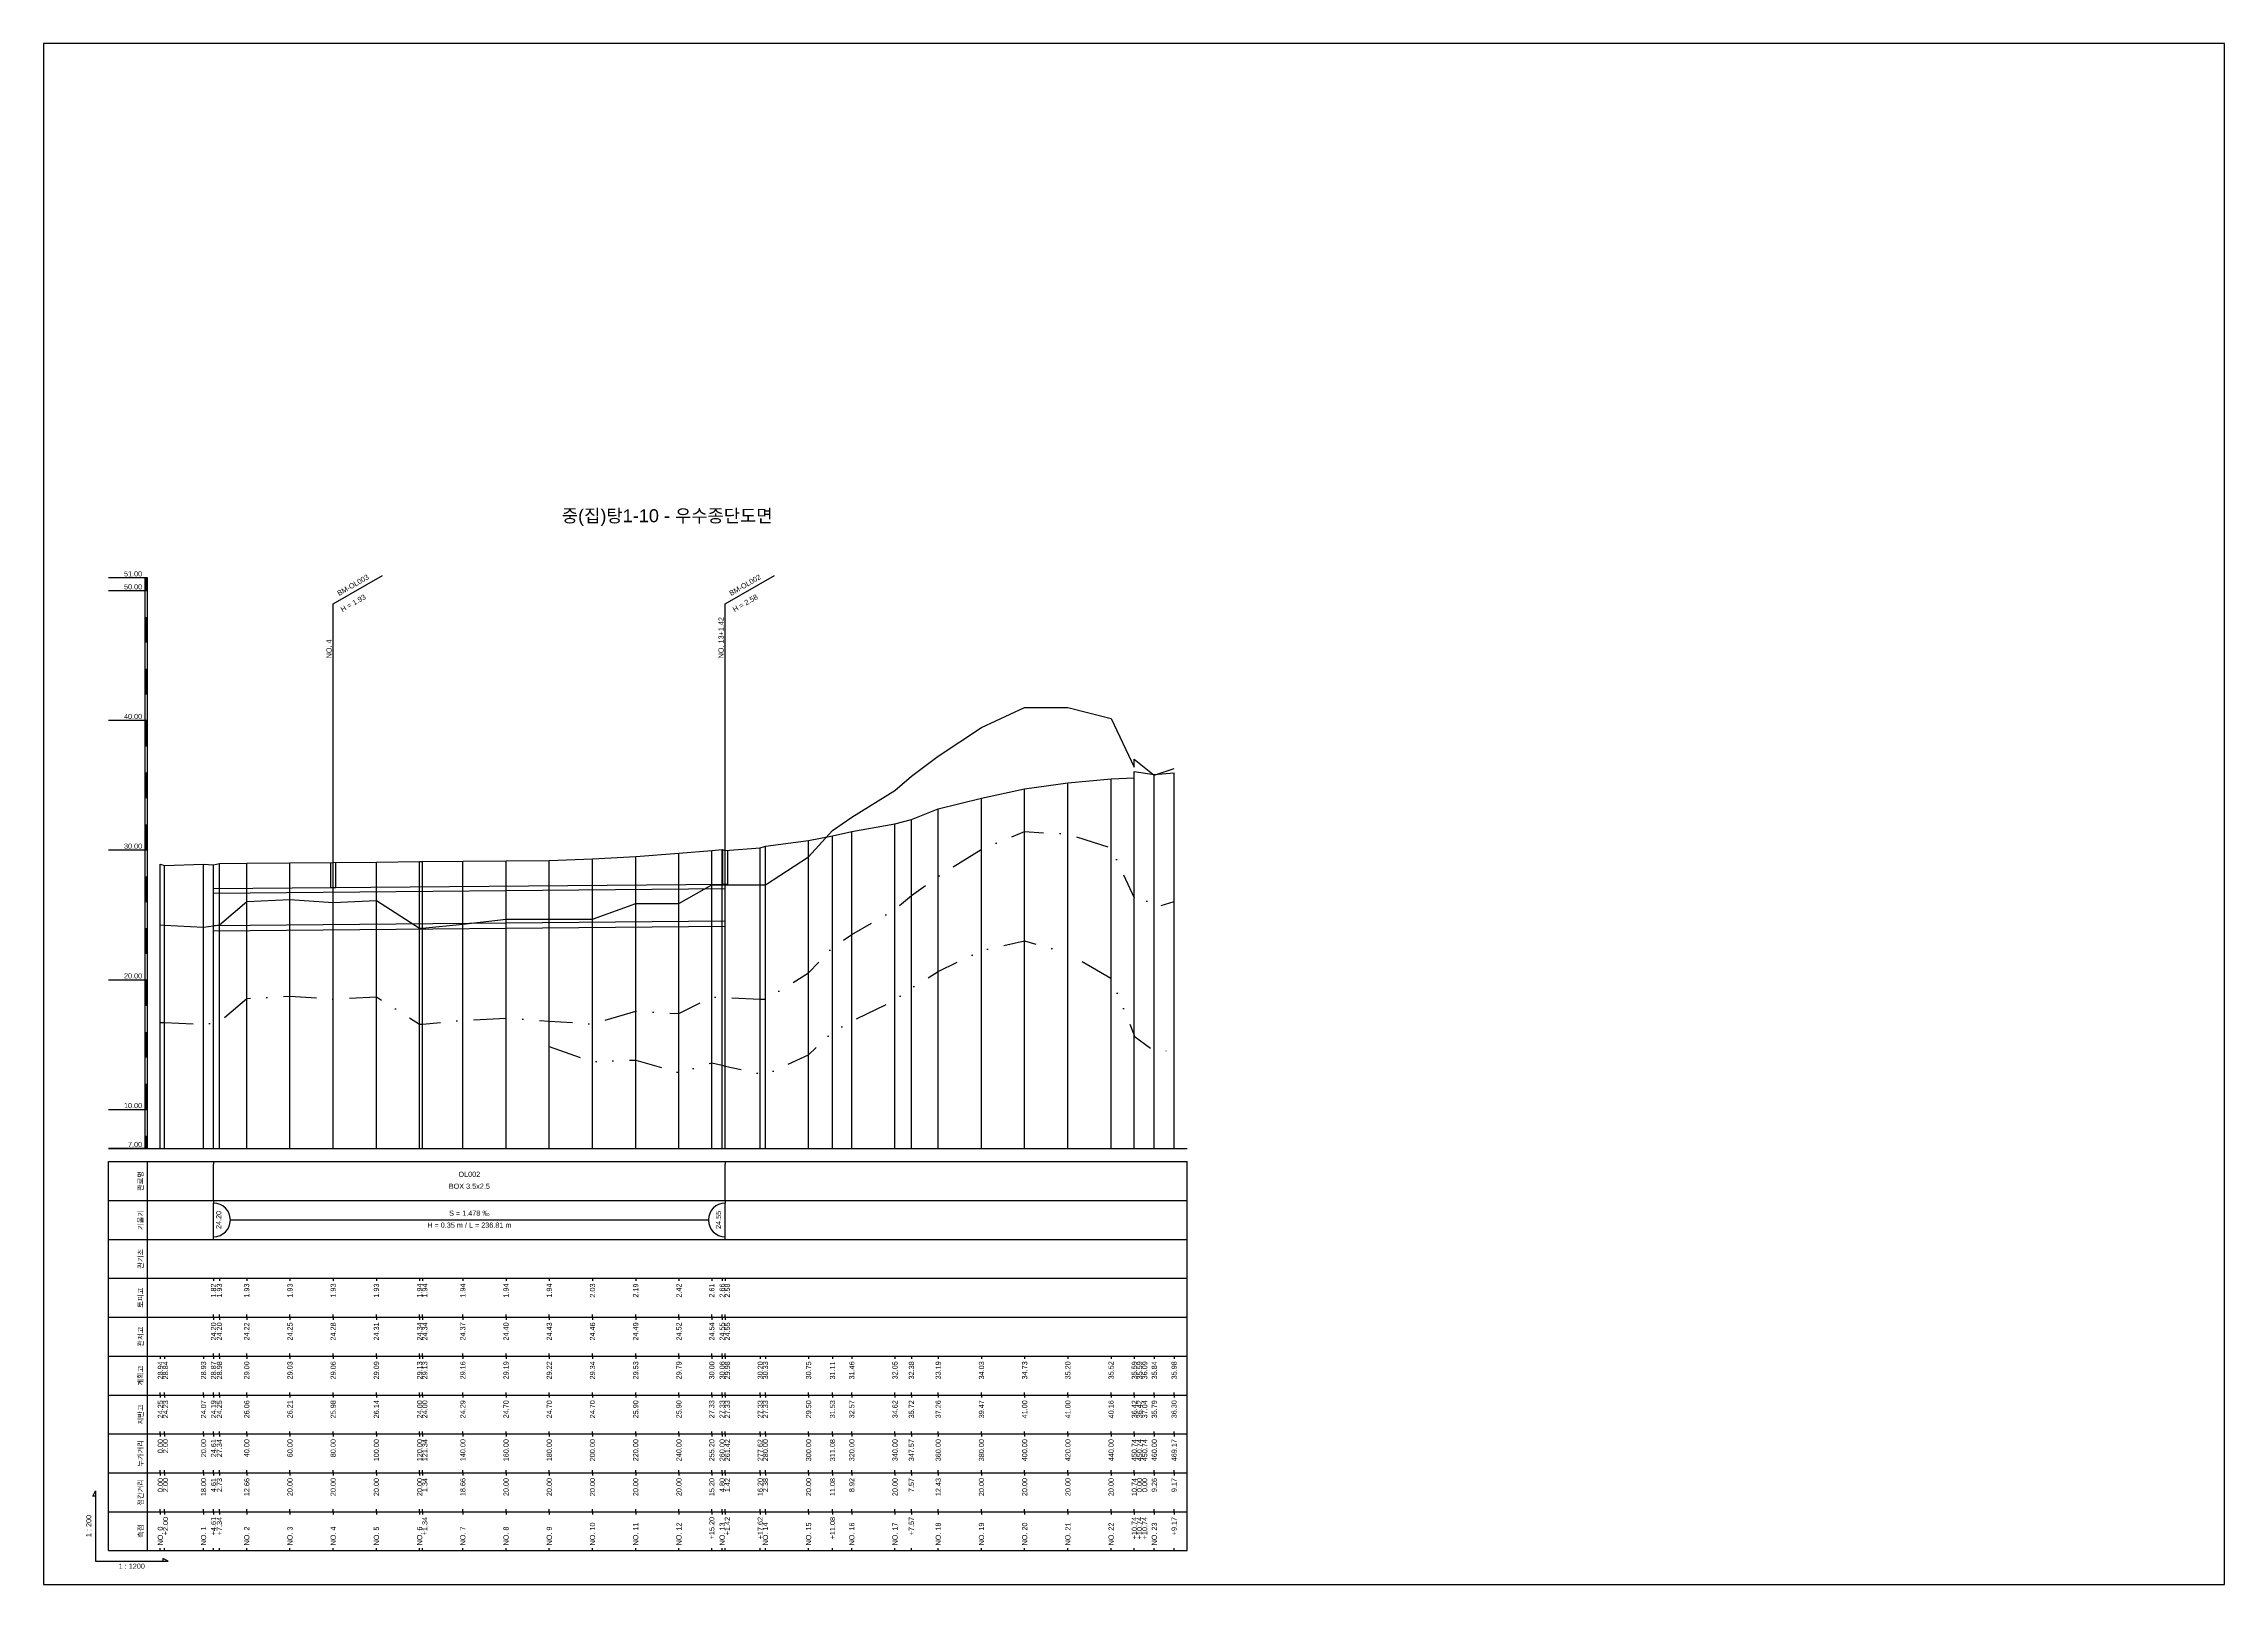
# Model space of a CAD drawing. Header units: millimetres. Extents: x -105495 to 3444, y -108190 to 2013.
# Drawn here: x 20 to 861, y -52164 to -51570 of the extents above; entities that cross this region are included whole.
import ezdxf
from ezdxf.enums import TextEntityAlignment as Align

# ---------------------------------------------------------------- set-up
doc = ezdxf.new("R2010")
doc.units = ezdxf.units.MM
doc.linetypes.add('DASHDOT', pattern=[25.4, 12.7, -6.35, 0, -6.35])
doc.linetypes.add('DIVIDE', pattern=[31.75, 12.7, -6.35, 0, -6.35, 0, -6.35])
for name, color, linetype in [('KZ_종단_계획선', 1, 'Continuous'), ('KZ_종단_관로', 4, 'Continuous'), ('KZ_종단_깃발', 7, 'Continuous'), ('KZ_종단_노선명', 7, 'Continuous'), ('KZ_종단_도각', 7, 'Continuous'), ('KZ_종단_맨홀', 4, 'Continuous'), ('KZ_종단_수직선', 7, 'Continuous'), ('KZ_종단_암선1', 56, 'DASHDOT'), ('KZ_종단_암선2', 4, 'DIVIDE'), ('KZ_종단_지반선', 3, 'Continuous'), ('KZ_종단_테이블문자', 7, 'Continuous'), ('KZ_종단_테이블선', 7, 'Continuous'), ('KZ_종단_폴대', 7, 'Continuous')]:
    doc.layers.add(name, color=color, linetype=linetype)
doc.styles.get("Standard").update_dxf_attribs({"font": 'arial.ttf'})

msp = doc.modelspace()

# ---------------------------------------------------------------- linework, layer by layer
at = {"layer": 'KZ_종단_계획선'}
msp.add_lwpolyline([(65, -51886.3), (66.67, -51886.81), (81.67, -51886.33), (85.51, -51886.63), (87.79, -51886.1), (98.33, -51886), (115, -51885.84), (131.67, -51885.68), (148.33, -51885.53), (165, -51885.35), (166.12, -51885.34), (181.67, -51885.21), (198.33, -51885.05), (215, -51884.88), (231.67, -51884.32), (248.33, -51883.37), (265, -51882.04), (277.67, -51881.01), (281.67, -51880.69), (282.85, -51881.1), (296.35, -51880.01), (298.33, -51879.34), (315, -51877.25), (324.24, -51875.46), (331.67, -51873.69), (348.33, -51870.75), (354.64, -51869.12), (365, -51865.04), (381.67, -51860.84), (398.33, -51857.36), (415, -51854.98), (431.67, -51853.39), (440.61, -51853.06), (440.61, -51853.06), (440.61, -51850.56), (448.33, -51851.82), (455.97, -51851.11)], dxfattribs=at)
at = {"layer": 'KZ_종단_관로'}
for points in [[(85.51, -51895.75), (282.85, -51894)], [(85.51, -51897.5), (282.85, -51895.75)], [(85.51, -51910), (282.85, -51908.25)], [(85.51, -51912), (282.85, -51910.25)]]:
    msp.add_lwpolyline(points, dxfattribs=at)
at = {"layer": 'KZ_종단_깃발'}
for p, q in [((131.67, -51786), (150.72, -51775)), ((282.85, -51786), (301.9, -51775)), ((131.67, -51996), (131.67, -51786)), ((282.85, -51996), (282.85, -51786))]:
    msp.add_line(p, q, dxfattribs=at)
at = {"layer": 'KZ_종단_도각'}
msp.add_lwpolyline([(20, -52164), (861, -52164), (861, -51570), (20, -51570)], close=True, dxfattribs=at)
at = {"layer": 'KZ_종단_맨홀'}
for points in [[(281.85, -51881.1), (281.85, -51894), (283.85, -51894), (283.85, -51881.1)], [(130.67, -51885.68), (130.67, -51895.34), (132.67, -51895.34), (132.67, -51885.68)]]:
    msp.add_lwpolyline(points, dxfattribs=at)
at = {"layer": 'KZ_종단_수직선'}
for p, q in [((415, -51996), (415, -51854.98)), ((431.67, -51996), (431.67, -51853.39)), ((440.62, -51996), (440.62, -51850.56)), ((440.62, -51996), (440.62, -51853.06)), ((440.62, -51996), (440.62, -51853.06)), ((448.33, -51996), (448.33, -51851.82)), ((455.97, -51996), (455.97, -51851.11)), ((381.67, -51996), (381.67, -51860.84)), ((398.33, -51996), (398.33, -51857.36)), ((348.33, -51996), (348.33, -51870.75)), ((354.64, -51996), (354.64, -51869.12)), ((365, -51996), (365, -51865.04)), ((277.67, -51996), (277.67, -51881.01)), ((281.67, -51996), (281.67, -51880.69)), ((282.85, -51996), (282.85, -51881.1)), ((296.35, -51996), (296.35, -51880.01)), ((298.33, -51996), (298.33, -51879.34)), ((315, -51996), (315, -51877.25)), ((324.23, -51996), (324.23, -51875.46)), ((331.67, -51996), (331.67, -51873.69)), ((65, -51996), (65, -51886.3)), ((66.67, -51996), (66.67, -51886.81)), ((81.67, -51996), (81.67, -51886.33)), ((85.51, -51996), (85.51, -51886.63)), ((87.78, -51996), (87.78, -51886.1)), ((98.33, -51996), (98.33, -51886)), ((115, -51996), (115, -51885.84)), ((131.67, -51996), (131.67, -51885.68)), ((148.33, -51996), (148.33, -51885.53)), ((165, -51996), (165, -51885.35)), ((166.12, -51996), (166.12, -51885.34)), ((181.67, -51996), (181.67, -51885.21)), ((198.33, -51996), (198.33, -51885.05)), ((215, -51996), (215, -51884.88)), ((231.67, -51996), (231.67, -51884.32)), ((248.33, -51996), (248.33, -51883.37)), ((265, -51996), (265, -51882.04))]:
    msp.add_line(p, q, dxfattribs=at)
at = {"layer": 'KZ_종단_암선1', "flags": 128}
msp.add_lwpolyline([(65, -51947.32), (66.67, -51947.41), (81.67, -51948.14), (85.51, -51947.54), (87.78, -51947.18), (98.33, -51938.09), (115, -51937.27), (131.67, -51938.35), (148.33, -51937.47), (165, -51948.06), (166.12, -51948.05), (181.67, -51946.56), (198.33, -51945.72), (215, -51946.82), (231.67, -51947.95), (248.33, -51943), (265, -51943.97), (277.67, -51937.49), (281.67, -51937.69), (282.85, -51937.75), (296.35, -51938.37), (298.33, -51938.46), (315, -51928.28), (324.23, -51918.47), (331.67, -51913.51), (348.33, -51903.73), (354.64, -51898.43), (365, -51891.03), (381.67, -51880.61), (398.33, -51873.78), (415, -51874.73), (431.67, -51880.01), (440.62, -51899.34), (440.62, -51899.34), (440.62, -51896.53), (448.33, -51903.04), (455.97, -51900.76)], dxfattribs=at)
at = {"layer": 'KZ_종단_암선2', "flags": 128}
msp.add_lwpolyline([(215, -51956.62), (231.67, -51962.49), (248.33, -51961.88), (265, -51966.74), (277.67, -51962.91), (281.67, -51963.89), (282.85, -51964.16), (296.35, -51967.16), (298.33, -51967.58), (315, -51959.81), (324.23, -51951.11), (331.67, -51946.91), (348.33, -51938.75), (354.64, -51934.06), (365, -51927.74), (381.67, -51919.64), (398.33, -51915.9), (415, -51920.64), (431.67, -51930.35), (440.62, -51952.31), (440.62, -51952.31), (440.62, -51952.64), (448.33, -51958.39), (455.97, -51958.15)], dxfattribs=at)
at = {"layer": 'KZ_종단_지반선', "flags": 128}
msp.add_lwpolyline([(65, -51909.75), (66.67, -51909.84), (81.67, -51910.65), (85.51, -51910.07), (87.78, -51909.73), (98.33, -51900.69), (115, -51899.96), (131.67, -51901.12), (148.33, -51900.32), (165, -51911), (166.12, -51911), (181.67, -51909.53), (198.33, -51907.5), (215, -51907.5), (231.67, -51907.5), (248.33, -51901.48), (265, -51901.48), (277.67, -51894.33), (281.67, -51894.33), (282.85, -51894.33), (296.35, -51894.33), (298.33, -51894.33), (315, -51883.49), (324.23, -51873.37), (331.67, -51868.17), (348.33, -51857.9), (354.64, -51852.42), (365, -51844.7), (381.67, -51833.63), (398.33, -51826), (415, -51826), (431.67, -51830.2), (440.62, -51848.91), (440.62, -51848.91), (440.62, -51845.81), (448.33, -51852.04), (455.97, -51849.52)], dxfattribs=at)
at = {"layer": 'KZ_종단_테이블문자'}
for p, q in [((85.51, -52001), (85.51, -52002)), ((85.51, -52015), (85.51, -52002)), ((282.85, -52001), (282.85, -52002)), ((282.85, -52015), (282.85, -52002)), ((85.51, -52016), (85.51, -52015)), ((282.85, -52016), (282.85, -52015)), ((85.51, -52016), (85.51, -52017)), ((85.51, -52030), (85.51, -52017)), ((91.92, -52023.5), (276.43, -52023.5)), ((282.85, -52016), (282.85, -52017)), ((282.85, -52030), (282.85, -52017)), ((85.51, -52031), (85.51, -52030)), ((282.85, -52031), (282.85, -52030))]:
    msp.add_line(p, q, dxfattribs=at)
for centre, start, end in [((85.51, -52023.5), 270, 90), ((282.85, -52023.5), 90, 270)]:
    msp.add_arc(centre, 6.5, start, end, dxfattribs=at)
at = {"layer": 'KZ_종단_테이블선'}
for p, q in [((45, -51996), (460.97, -51996)), ((45, -52016), (45, -52001)), ((45, -52001), (460.97, -52001)), ((60, -52016), (60, -52001)), ((460.97, -52016), (460.97, -52001)), ((45, -52031), (45, -52016)), ((45, -52016), (460.97, -52016)), ((60, -52031), (60, -52016)), ((460.97, -52031), (460.97, -52016)), ((45, -52046), (45, -52031)), ((45, -52031), (460.97, -52031)), ((60, -52046), (60, -52031)), ((460.97, -52046), (460.97, -52031)), ((45, -52061), (45, -52046)), ((45, -52046), (460.97, -52046)), ((60, -52061), (60, -52046)), ((85.51, -52046), (85.51, -52047)), ((87.79, -52046), (87.79, -52047)), ((98.33, -52046), (98.33, -52047)), ((115, -52046), (115, -52047)), ((131.67, -52046), (131.67, -52047)), ((148.33, -52046), (148.33, -52047)), ((165, -52046), (165, -52047)), ((166.12, -52046), (166.12, -52047)), ((181.67, -52046), (181.67, -52047)), ((198.33, -52046), (198.33, -52047)), ((215, -52046), (215, -52047)), ((231.67, -52046), (231.67, -52047)), ((248.33, -52046), (248.33, -52047)), ((265, -52046), (265, -52047)), ((277.67, -52046), (277.67, -52047)), ((281.67, -52046), (281.67, -52047)), ((282.85, -52046), (282.85, -52047)), ((460.97, -52061), (460.97, -52046)), ((45, -52076), (45, -52061)), ((45, -52061), (460.97, -52061)), ((60, -52076), (60, -52061)), ((85.51, -52061), (85.51, -52060)), ((85.51, -52061), (85.51, -52062)), ((87.79, -52061), (87.79, -52060)), ((87.79, -52061), (87.79, -52062)), ((98.33, -52061), (98.33, -52060)), ((98.33, -52061), (98.33, -52062)), ((115, -52061), (115, -52060)), ((115, -52061), (115, -52062)), ((131.67, -52061), (131.67, -52060)), ((131.67, -52061), (131.67, -52062)), ((148.33, -52061), (148.33, -52060)), ((148.33, -52061), (148.33, -52062)), ((165, -52061), (165, -52060)), ((165, -52061), (165, -52062)), ((166.12, -52061), (166.12, -52060)), ((166.12, -52061), (166.12, -52062)), ((181.67, -52061), (181.67, -52060)), ((181.67, -52061), (181.67, -52062)), ((198.33, -52061), (198.33, -52060)), ((198.33, -52061), (198.33, -52062)), ((215, -52061), (215, -52060)), ((215, -52061), (215, -52062)), ((231.67, -52061), (231.67, -52060)), ((231.67, -52061), (231.67, -52062)), ((248.33, -52061), (248.33, -52060)), ((248.33, -52061), (248.33, -52062)), ((265, -52061), (265, -52060)), ((265, -52061), (265, -52062)), ((277.67, -52061), (277.67, -52060)), ((277.67, -52061), (277.67, -52062)), ((281.67, -52061), (281.67, -52060)), ((281.67, -52061), (281.67, -52062)), ((282.85, -52061), (282.85, -52060)), ((282.85, -52061), (282.85, -52062)), ((460.97, -52076), (460.97, -52061)), ((45, -52091), (45, -52076)), ((45, -52076), (460.97, -52076)), ((60, -52091), (60, -52076)), ((65, -52076), (65, -52077)), ((66.67, -52076), (66.67, -52077)), ((81.67, -52076), (81.67, -52077)), ((85.51, -52076), (85.51, -52075)), ((85.51, -52076), (85.51, -52077)), ((87.78, -52076), (87.78, -52077)), ((87.79, -52076), (87.79, -52075)), ((98.33, -52076), (98.33, -52075)), ((98.33, -52076), (98.33, -52077)), ((115, -52076), (115, -52075)), ((115, -52076), (115, -52077)), ((131.67, -52076), (131.67, -52075)), ((131.67, -52076), (131.67, -52077)), ((148.33, -52076), (148.33, -52075)), ((148.33, -52076), (148.33, -52077)), ((165, -52076), (165, -52075)), ((165, -52076), (165, -52077)), ((166.12, -52076), (166.12, -52075)), ((166.12, -52076), (166.12, -52077)), ((181.67, -52076), (181.67, -52075)), ((181.67, -52076), (181.67, -52077)), ((198.33, -52076), (198.33, -52075)), ((198.33, -52076), (198.33, -52077)), ((215, -52076), (215, -52075)), ((215, -52076), (215, -52077)), ((231.67, -52076), (231.67, -52075)), ((231.67, -52076), (231.67, -52077)), ((248.33, -52076), (248.33, -52075)), ((248.33, -52076), (248.33, -52077)), ((265, -52076), (265, -52075)), ((265, -52076), (265, -52077)), ((277.67, -52076), (277.67, -52075)), ((277.67, -52076), (277.67, -52077)), ((281.67, -52076), (281.67, -52075)), ((281.67, -52076), (281.67, -52077)), ((282.85, -52076), (282.85, -52075)), ((282.85, -52076), (282.85, -52077)), ((296.35, -52076), (296.35, -52077)), ((298.33, -52076), (298.33, -52077)), ((315, -52076), (315, -52077)), ((324.23, -52076), (324.23, -52077)), ((331.67, -52076), (331.67, -52077)), ((348.33, -52076), (348.33, -52077)), ((354.64, -52076), (354.64, -52077)), ((365, -52076), (365, -52077)), ((381.67, -52076), (381.67, -52077)), ((398.33, -52076), (398.33, -52077)), ((415, -52076), (415, -52077)), ((431.67, -52076), (431.67, -52077)), ((440.62, -52076), (440.62, -52077)), ((440.62, -52076), (440.62, -52077)), ((440.62, -52076), (440.62, -52077)), ((448.33, -52076), (448.33, -52077)), ((455.97, -52076), (455.97, -52077)), ((460.97, -52091), (460.97, -52076)), ((45, -52106), (45, -52091)), ((45, -52091), (460.97, -52091)), ((60, -52106), (60, -52091)), ((65, -52091), (65, -52090)), ((65, -52091), (65, -52092)), ((66.67, -52091), (66.67, -52090)), ((66.67, -52091), (66.67, -52092)), ((81.67, -52091), (81.67, -52090)), ((81.67, -52091), (81.67, -52092)), ((85.51, -52091), (85.51, -52090)), ((85.51, -52091), (85.51, -52092)), ((87.78, -52091), (87.78, -52090)), ((87.78, -52091), (87.78, -52092)), ((98.33, -52091), (98.33, -52090)), ((98.33, -52091), (98.33, -52092)), ((115, -52091), (115, -52090)), ((115, -52091), (115, -52092)), ((131.67, -52091), (131.67, -52090)), ((131.67, -52091), (131.67, -52092)), ((148.33, -52091), (148.33, -52090)), ((148.33, -52091), (148.33, -52092)), ((165, -52091), (165, -52090)), ((165, -52091), (165, -52092)), ((166.12, -52091), (166.12, -52090)), ((166.12, -52091), (166.12, -52092)), ((181.67, -52091), (181.67, -52090)), ((181.67, -52091), (181.67, -52092)), ((198.33, -52091), (198.33, -52090)), ((198.33, -52091), (198.33, -52092)), ((215, -52091), (215, -52090)), ((215, -52091), (215, -52092)), ((231.67, -52091), (231.67, -52090)), ((231.67, -52091), (231.67, -52092)), ((248.33, -52091), (248.33, -52090)), ((248.33, -52091), (248.33, -52092)), ((265, -52091), (265, -52090)), ((265, -52091), (265, -52092)), ((277.67, -52091), (277.67, -52090)), ((277.67, -52091), (277.67, -52092)), ((281.67, -52091), (281.67, -52090)), ((281.67, -52091), (281.67, -52092)), ((282.85, -52091), (282.85, -52090)), ((282.85, -52091), (282.85, -52092)), ((296.35, -52091), (296.35, -52090)), ((296.35, -52091), (296.35, -52092)), ((298.33, -52091), (298.33, -52090)), ((298.33, -52091), (298.33, -52092)), ((315, -52091), (315, -52090)), ((315, -52091), (315, -52092)), ((324.23, -52091), (324.23, -52090)), ((324.23, -52091), (324.23, -52092)), ((331.67, -52091), (331.67, -52090)), ((331.67, -52091), (331.67, -52092)), ((348.33, -52091), (348.33, -52090)), ((348.33, -52091), (348.33, -52092)), ((354.64, -52091), (354.64, -52090)), ((354.64, -52091), (354.64, -52092)), ((365, -52091), (365, -52090)), ((365, -52091), (365, -52092)), ((381.67, -52091), (381.67, -52090)), ((381.67, -52091), (381.67, -52092)), ((398.33, -52091), (398.33, -52090)), ((398.33, -52091), (398.33, -52092)), ((415, -52091), (415, -52090)), ((415, -52091), (415, -52092)), ((431.67, -52091), (431.67, -52090)), ((431.67, -52091), (431.67, -52092)), ((440.62, -52091), (440.62, -52090)), ((440.62, -52091), (440.62, -52090)), ((440.62, -52091), (440.62, -52090)), ((440.62, -52091), (440.62, -52092)), ((440.62, -52091), (440.62, -52092)), ((440.62, -52091), (440.62, -52092)), ((448.33, -52091), (448.33, -52090)), ((448.33, -52091), (448.33, -52092)), ((455.97, -52091), (455.97, -52090)), ((455.97, -52091), (455.97, -52092)), ((460.97, -52106), (460.97, -52091)), ((45, -52121), (45, -52106)), ((45, -52106), (460.97, -52106)), ((60, -52121), (60, -52106)), ((65, -52106), (65, -52105)), ((65, -52106), (65, -52107)), ((66.67, -52106), (66.67, -52105)), ((66.67, -52106), (66.67, -52107)), ((81.67, -52106), (81.67, -52105)), ((81.67, -52106), (81.67, -52107)), ((85.51, -52106), (85.51, -52105)), ((85.51, -52106), (85.51, -52107)), ((87.78, -52106), (87.78, -52105)), ((87.78, -52106), (87.78, -52107)), ((98.33, -52106), (98.33, -52105)), ((98.33, -52106), (98.33, -52107)), ((115, -52106), (115, -52105)), ((115, -52106), (115, -52107)), ((131.67, -52106), (131.67, -52105)), ((131.67, -52106), (131.67, -52107)), ((148.33, -52106), (148.33, -52105)), ((148.33, -52106), (148.33, -52107)), ((165, -52106), (165, -52105)), ((165, -52106), (165, -52107)), ((166.12, -52106), (166.12, -52105)), ((166.12, -52106), (166.12, -52107)), ((181.67, -52106), (181.67, -52105)), ((181.67, -52106), (181.67, -52107)), ((198.33, -52106), (198.33, -52105)), ((198.33, -52106), (198.33, -52107)), ((215, -52106), (215, -52105)), ((215, -52106), (215, -52107)), ((231.67, -52106), (231.67, -52105)), ((231.67, -52106), (231.67, -52107)), ((248.33, -52106), (248.33, -52105)), ((248.33, -52106), (248.33, -52107)), ((265, -52106), (265, -52105)), ((265, -52106), (265, -52107)), ((277.67, -52106), (277.67, -52105)), ((277.67, -52106), (277.67, -52107)), ((281.67, -52106), (281.67, -52105)), ((281.67, -52106), (281.67, -52107)), ((282.85, -52106), (282.85, -52105)), ((282.85, -52106), (282.85, -52107)), ((296.35, -52106), (296.35, -52105)), ((296.35, -52106), (296.35, -52107)), ((298.33, -52106), (298.33, -52105)), ((298.33, -52106), (298.33, -52107)), ((315, -52106), (315, -52105)), ((315, -52106), (315, -52107)), ((324.23, -52106), (324.23, -52105)), ((324.23, -52106), (324.23, -52107)), ((331.67, -52106), (331.67, -52105)), ((331.67, -52106), (331.67, -52107)), ((348.33, -52106), (348.33, -52105)), ((348.33, -52106), (348.33, -52107)), ((354.64, -52106), (354.64, -52105)), ((354.64, -52106), (354.64, -52107)), ((365, -52106), (365, -52105)), ((365, -52106), (365, -52107)), ((381.67, -52106), (381.67, -52105)), ((381.67, -52106), (381.67, -52107)), ((398.33, -52106), (398.33, -52105)), ((398.33, -52106), (398.33, -52107)), ((415, -52106), (415, -52105)), ((415, -52106), (415, -52107)), ((431.67, -52106), (431.67, -52105)), ((431.67, -52106), (431.67, -52107)), ((440.62, -52106), (440.62, -52105)), ((440.62, -52106), (440.62, -52105)), ((440.62, -52106), (440.62, -52105)), ((440.62, -52106), (440.62, -52107)), ((440.62, -52106), (440.62, -52107)), ((440.62, -52106), (440.62, -52107)), ((448.33, -52106), (448.33, -52105)), ((448.33, -52106), (448.33, -52107)), ((455.97, -52106), (455.97, -52105)), ((455.97, -52106), (455.97, -52107)), ((460.97, -52121), (460.97, -52106)), ((45, -52136), (45, -52121)), ((45, -52121), (460.97, -52121)), ((60, -52136), (60, -52121)), ((65, -52121), (65, -52120)), ((65, -52121), (65, -52122)), ((66.67, -52121), (66.67, -52120)), ((66.67, -52121), (66.67, -52122)), ((81.67, -52121), (81.67, -52120)), ((81.67, -52121), (81.67, -52122)), ((85.51, -52121), (85.51, -52120)), ((85.51, -52121), (85.51, -52122)), ((87.78, -52121), (87.78, -52120)), ((87.78, -52121), (87.78, -52122)), ((98.33, -52121), (98.33, -52120)), ((98.33, -52121), (98.33, -52122)), ((115, -52121), (115, -52120)), ((115, -52121), (115, -52122)), ((131.67, -52121), (131.67, -52120)), ((131.67, -52121), (131.67, -52122)), ((148.33, -52121), (148.33, -52120)), ((148.33, -52121), (148.33, -52122)), ((165, -52121), (165, -52120)), ((165, -52121), (165, -52122)), ((166.12, -52121), (166.12, -52120)), ((166.12, -52121), (166.12, -52122)), ((181.67, -52121), (181.67, -52120)), ((181.67, -52121), (181.67, -52122)), ((198.33, -52121), (198.33, -52120)), ((198.33, -52121), (198.33, -52122)), ((215, -52121), (215, -52120)), ((215, -52121), (215, -52122)), ((231.67, -52121), (231.67, -52120)), ((231.67, -52121), (231.67, -52122)), ((248.33, -52121), (248.33, -52120)), ((248.33, -52121), (248.33, -52122)), ((265, -52121), (265, -52120)), ((265, -52121), (265, -52122)), ((277.67, -52121), (277.67, -52120)), ((277.67, -52121), (277.67, -52122)), ((281.67, -52121), (281.67, -52120)), ((281.67, -52121), (281.67, -52122)), ((282.85, -52121), (282.85, -52120)), ((282.85, -52121), (282.85, -52122)), ((296.35, -52121), (296.35, -52120)), ((296.35, -52121), (296.35, -52122)), ((298.33, -52121), (298.33, -52120)), ((298.33, -52121), (298.33, -52122)), ((315, -52121), (315, -52120)), ((315, -52121), (315, -52122)), ((324.23, -52121), (324.23, -52120)), ((324.23, -52121), (324.23, -52122)), ((331.67, -52121), (331.67, -52120)), ((331.67, -52121), (331.67, -52122)), ((348.33, -52121), (348.33, -52120)), ((348.33, -52121), (348.33, -52122)), ((354.64, -52121), (354.64, -52120)), ((354.64, -52121), (354.64, -52122)), ((365, -52121), (365, -52120)), ((365, -52121), (365, -52122)), ((381.67, -52121), (381.67, -52120)), ((381.67, -52121), (381.67, -52122)), ((398.33, -52121), (398.33, -52120)), ((398.33, -52121), (398.33, -52122)), ((415, -52121), (415, -52120)), ((415, -52121), (415, -52122)), ((431.67, -52121), (431.67, -52120)), ((431.67, -52121), (431.67, -52122)), ((440.62, -52121), (440.62, -52120)), ((440.62, -52121), (440.62, -52120)), ((440.62, -52121), (440.62, -52120)), ((440.62, -52121), (440.62, -52122)), ((440.62, -52121), (440.62, -52122)), ((440.62, -52121), (440.62, -52122)), ((448.33, -52121), (448.33, -52120)), ((448.33, -52121), (448.33, -52122)), ((455.97, -52121), (455.97, -52120)), ((455.97, -52121), (455.97, -52122)), ((460.97, -52136), (460.97, -52121)), ((45, -52151), (45, -52136)), ((45, -52136), (460.97, -52136)), ((60, -52151), (60, -52136)), ((65, -52136), (65, -52135)), ((65, -52136), (65, -52137)), ((66.67, -52136), (66.67, -52135)), ((66.67, -52136), (66.67, -52137)), ((81.67, -52136), (81.67, -52135)), ((81.67, -52136), (81.67, -52137)), ((85.51, -52136), (85.51, -52135)), ((85.51, -52136), (85.51, -52137)), ((87.78, -52136), (87.78, -52135)), ((87.78, -52136), (87.78, -52137)), ((98.33, -52136), (98.33, -52135)), ((98.33, -52136), (98.33, -52137)), ((115, -52136), (115, -52135)), ((115, -52136), (115, -52137)), ((131.67, -52136), (131.67, -52135)), ((131.67, -52136), (131.67, -52137)), ((148.33, -52136), (148.33, -52135)), ((148.33, -52136), (148.33, -52137)), ((165, -52136), (165, -52135)), ((165, -52136), (165, -52137)), ((166.12, -52136), (166.12, -52135)), ((166.12, -52136), (166.12, -52137)), ((181.67, -52136), (181.67, -52135)), ((181.67, -52136), (181.67, -52137)), ((198.33, -52136), (198.33, -52135)), ((198.33, -52136), (198.33, -52137)), ((215, -52136), (215, -52135)), ((215, -52136), (215, -52137)), ((231.67, -52136), (231.67, -52135)), ((231.67, -52136), (231.67, -52137)), ((248.33, -52136), (248.33, -52135)), ((248.33, -52136), (248.33, -52137)), ((265, -52136), (265, -52135)), ((265, -52136), (265, -52137)), ((277.67, -52136), (277.67, -52135)), ((277.67, -52136), (277.67, -52137)), ((281.67, -52136), (281.67, -52135)), ((281.67, -52136), (281.67, -52137)), ((282.85, -52136), (282.85, -52135)), ((282.85, -52136), (282.85, -52137)), ((296.35, -52136), (296.35, -52135)), ((296.35, -52136), (296.35, -52137)), ((298.33, -52136), (298.33, -52135)), ((298.33, -52136), (298.33, -52137)), ((315, -52136), (315, -52135)), ((315, -52136), (315, -52137)), ((324.23, -52136), (324.23, -52135)), ((324.23, -52136), (324.23, -52137)), ((331.67, -52136), (331.67, -52135)), ((331.67, -52136), (331.67, -52137)), ((348.33, -52136), (348.33, -52135)), ((348.33, -52136), (348.33, -52137)), ((354.64, -52136), (354.64, -52135)), ((354.64, -52136), (354.64, -52137)), ((365, -52136), (365, -52135)), ((365, -52136), (365, -52137)), ((381.67, -52136), (381.67, -52135)), ((381.67, -52136), (381.67, -52137)), ((398.33, -52136), (398.33, -52135)), ((398.33, -52136), (398.33, -52137)), ((415, -52136), (415, -52135)), ((415, -52136), (415, -52137)), ((431.67, -52136), (431.67, -52135)), ((431.67, -52136), (431.67, -52137)), ((440.62, -52136), (440.62, -52135)), ((440.62, -52136), (440.62, -52135)), ((440.62, -52136), (440.62, -52135)), ((440.62, -52136), (440.62, -52137)), ((440.62, -52136), (440.62, -52137)), ((440.62, -52136), (440.62, -52137)), ((448.33, -52136), (448.33, -52135)), ((448.33, -52136), (448.33, -52137)), ((455.97, -52136), (455.97, -52135)), ((455.97, -52136), (455.97, -52137)), ((460.97, -52151), (460.97, -52136)), ((65, -52151), (65, -52150)), ((66.67, -52151), (66.67, -52150)), ((81.67, -52151), (81.67, -52150)), ((85.51, -52151), (85.51, -52150)), ((87.78, -52151), (87.78, -52150)), ((98.33, -52151), (98.33, -52150)), ((115, -52151), (115, -52150)), ((131.67, -52151), (131.67, -52150)), ((148.33, -52151), (148.33, -52150)), ((165, -52151), (165, -52150)), ((166.12, -52151), (166.12, -52150)), ((181.67, -52151), (181.67, -52150)), ((198.33, -52151), (198.33, -52150)), ((215, -52151), (215, -52150)), ((231.67, -52151), (231.67, -52150)), ((248.33, -52151), (248.33, -52150)), ((265, -52151), (265, -52150)), ((277.67, -52151), (277.67, -52150)), ((281.67, -52151), (281.67, -52150)), ((282.85, -52151), (282.85, -52150)), ((296.35, -52151), (296.35, -52150)), ((298.33, -52151), (298.33, -52150)), ((315, -52151), (315, -52150)), ((324.23, -52151), (324.23, -52150)), ((331.67, -52151), (331.67, -52150)), ((348.33, -52151), (348.33, -52150)), ((354.64, -52151), (354.64, -52150)), ((365, -52151), (365, -52150)), ((381.67, -52151), (381.67, -52150)), ((398.33, -52151), (398.33, -52150)), ((415, -52151), (415, -52150)), ((431.67, -52151), (431.67, -52150)), ((440.62, -52151), (440.62, -52150)), ((440.62, -52151), (440.62, -52150)), ((440.62, -52151), (440.62, -52150)), ((448.33, -52151), (448.33, -52150)), ((455.97, -52151), (455.97, -52150)), ((45, -52151), (460.97, -52151))]:
    msp.add_line(p, q, dxfattribs=at)
msp.add_lwpolyline([(40, -52130), (39, -52130), (40, -52128), (40, -52155), (68, -52155), (66, -52154), (66, -52155)], dxfattribs=at)
at = {"layer": 'KZ_종단_폴대'}
for p, q in [((60, -51776), (45, -51776)), ((60, -51781), (45, -51781)), ((60, -51831), (45, -51831)), ((60, -51881), (45, -51881)), ((60, -51931), (45, -51931)), ((60, -51981), (45, -51981)), ((60, -51996), (45, -51996))]:
    msp.add_line(p, q, dxfattribs=at)
at = {"layer": 'KZ_종단_폴대', "const_width": 1}
for points in [[(59.5, -51781), (59.5, -51776)], [(59.5, -51801), (59.5, -51791)], [(59.5, -51821), (59.5, -51811)], [(59.5, -51841), (59.5, -51831)], [(59.5, -51861), (59.5, -51851)], [(59.5, -51881), (59.5, -51871)], [(59.5, -51901), (59.5, -51891)], [(59.5, -51921), (59.5, -51911)], [(59.5, -51941), (59.5, -51931)], [(59.5, -51961), (59.5, -51951)], [(59.5, -51981), (59.5, -51971)], [(59.5, -51996), (59.5, -51991)]]:
    msp.add_lwpolyline(points, dxfattribs=at)
at = {"layer": 'KZ_종단_폴대'}
msp.add_lwpolyline([(60, -51996), (60, -51776), (59, -51776), (59, -51996), (60, -51996)], dxfattribs=at)

# ---------------------------------------------------------------- texts
at = {"layer": 'KZ_종단_깃발'}
for s, rotation, p in [('BM-OL003', 30, (134.26, -51783.5)), ('BM-OL002', 30, (285.45, -51783.5)), ('NO. 13+1.42', 90, (282.85, -51807)), ('NO. 4', 90, (131.67, -51807))]:
    msp.add_text(s, height=2, rotation=rotation, dxfattribs=at).set_placement(p, align=Align.BOTTOM_LEFT)
for s, p in [('H = 1.93', (134.26, -51787.5)), ('H = 2.58', (285.45, -51787.5))]:
    msp.add_text(s, height=2, rotation=30, dxfattribs=at).set_placement(p, align=Align.TOP_LEFT)
at = {"layer": 'KZ_종단_노선명'}
msp.add_text('중(집)탕1-10 - 우수종단도면', height=5, dxfattribs=at).set_placement((260.49, -51756), align=Align.BOTTOM_CENTER)
at = {"layer": 'KZ_종단_테이블문자'}
for s, p in [('OL002', (184.18, -52007.5)), ('S = 1.478 ‰', (184.18, -52022.5))]:
    msp.add_text(s, height=2, dxfattribs=at).set_placement(p, align=Align.BOTTOM_CENTER)
for s, p in [('BOX 3.5x2.5', (184.18, -52009.5)), ('H = 0.35 m / L = 236.81 m', (184.18, -52024.5))]:
    msp.add_text(s, height=2, dxfattribs=at).set_placement(p, align=Align.TOP_CENTER)
msp.add_text('24.20', height=2, rotation=90, dxfattribs=at).set_placement((86.51, -52023.5), align=Align.TOP_CENTER)
msp.add_text('24.55', height=2, rotation=90, dxfattribs=at).set_placement((281.85, -52023.5), align=Align.BOTTOM_CENTER)
for s, p in [('1.82', (85.51, -52048)), ('1.93', (87.79, -52048)), ('1.93', (98.33, -52048)), ('1.93', (115, -52048)), ('1.93', (131.67, -52048)), ('1.93', (148.33, -52048)), ('1.94', (165, -52048)), ('1.94', (167, -52048)), ('1.94', (181.67, -52048)), ('1.94', (198.33, -52048)), ('1.94', (215, -52048)), ('2.03', (231.67, -52048)), ('2.19', (248.33, -52048)), ('2.42', (265, -52048)), ('2.61', (277.67, -52048)), ('2.66', (281.67, -52048)), ('2.58', (283.67, -52048)), ('24.20', (85.51, -52063)), ('24.20', (87.79, -52063)), ('24.22', (98.33, -52063)), ('24.25', (115, -52063)), ('24.28', (131.67, -52063)), ('24.31', (148.33, -52063)), ('24.34', (165, -52063)), ('24.34', (167, -52063)), ('24.37', (181.67, -52063)), ('24.40', (198.33, -52063)), ('24.43', (215, -52063)), ('24.46', (231.67, -52063)), ('24.49', (248.33, -52063)), ('24.52', (265, -52063)), ('24.54', (277.67, -52063)), ('24.55', (281.67, -52063)), ('24.55', (283.67, -52063)), ('28.94', (65, -52078)), ('28.84', (67, -52078)), ('28.93', (81.67, -52078)), ('28.87', (85.51, -52078)), ('28.98', (87.78, -52078)), ('29.00', (98.33, -52078)), ('29.03', (115, -52078)), ('29.06', (131.67, -52078)), ('29.09', (148.33, -52078)), ('29.13', (165, -52078)), ('29.13', (167, -52078)), ('29.16', (181.67, -52078)), ('29.19', (198.33, -52078)), ('29.22', (215, -52078)), ('29.34', (231.67, -52078)), ('29.53', (248.33, -52078)), ('29.79', (265, -52078)), ('30.00', (277.67, -52078)), ('30.06', (281.67, -52078)), ('29.98', (283.67, -52078)), ('30.20', (296.35, -52078)), ('30.33', (298.35, -52078)), ('30.75', (315, -52078)), ('31.11', (324.23, -52078)), ('31.46', (331.67, -52078)), ('32.05', (348.33, -52078)), ('32.38', (354.64, -52078)), ('33.19', (365, -52078)), ('34.03', (381.67, -52078)), ('34.73', (398.33, -52078)), ('35.20', (415, -52078)), ('35.52', (431.67, -52078)), ('35.59', (440.62, -52078)), ('35.59', (442.62, -52078)), ('36.09', (444.62, -52078)), ('35.84', (448.33, -52078)), ('35.98', (455.97, -52078)), ('24.25', (65, -52093)), ('24.23', (67, -52093)), ('24.07', (81.67, -52093)), ('24.19', (85.51, -52093)), ('24.25', (87.78, -52093)), ('26.06', (98.33, -52093)), ('26.21', (115, -52093)), ('25.98', (131.67, -52093)), ('26.14', (148.33, -52093)), ('24.00', (165, -52093)), ('24.00', (167, -52093)), ('24.29', (181.67, -52093)), ('24.70', (198.33, -52093)), ('24.70', (215, -52093)), ('24.70', (231.67, -52093)), ('25.90', (248.33, -52093)), ('25.90', (265, -52093)), ('27.33', (277.67, -52093)), ('27.33', (281.67, -52093)), ('27.33', (283.67, -52093)), ('27.33', (296.35, -52093)), ('27.33', (298.35, -52093)), ('29.50', (315, -52093)), ('31.53', (324.23, -52093)), ('32.57', (331.67, -52093)), ('34.62', (348.33, -52093)), ('35.72', (354.64, -52093)), ('37.26', (365, -52093)), ('39.47', (381.67, -52093)), ('41.00', (398.33, -52093)), ('41.00', (415, -52093)), ('40.16', (431.67, -52093)), ('36.42', (440.62, -52093)), ('36.42', (442.62, -52093)), ('37.04', (444.62, -52093)), ('35.79', (448.33, -52093)), ('36.30', (455.97, -52093)), ('0.00', (65, -52108)), ('2.00', (67, -52108)), ('20.00', (81.67, -52108)), ('24.61', (85.51, -52108)), ('27.34', (87.78, -52108)), ('40.00', (98.33, -52108)), ('60.00', (115, -52108)), ('80.00', (131.67, -52108)), ('100.00', (148.33, -52108)), ('120.00', (165, -52108)), ('121.34', (167, -52108)), ('140.00', (181.67, -52108)), ('160.00', (198.33, -52108)), ('180.00', (215, -52108)), ('200.00', (231.67, -52108)), ('220.00', (248.33, -52108)), ('240.00', (265, -52108)), ('255.20', (277.67, -52108)), ('260.00', (281.67, -52108)), ('261.42', (283.67, -52108)), ('277.62', (296.35, -52108)), ('280.00', (298.35, -52108)), ('300.00', (315, -52108)), ('311.08', (324.23, -52108)), ('320.00', (331.67, -52108)), ('340.00', (348.33, -52108)), ('347.57', (354.64, -52108)), ('360.00', (365, -52108)), ('380.00', (381.67, -52108)), ('400.00', (398.33, -52108)), ('420.00', (415, -52108)), ('440.00', (431.67, -52108)), ('450.74', (440.62, -52108)), ('450.74', (442.62, -52108)), ('450.74', (444.62, -52108)), ('460.00', (448.33, -52108)), ('469.17', (455.97, -52108)), ('0.00', (65, -52123)), ('2.00', (67, -52123)), ('18.00', (81.67, -52123)), ('4.61', (85.51, -52123)), ('2.73', (87.78, -52123)), ('12.66', (98.33, -52123)), ('20.00', (115, -52123)), ('20.00', (131.67, -52123)), ('20.00', (148.33, -52123)), ('20.00', (165, -52123)), ('1.34', (167, -52123)), ('18.66', (181.67, -52123)), ('20.00', (198.33, -52123)), ('20.00', (215, -52123)), ('20.00', (231.67, -52123)), ('20.00', (248.33, -52123)), ('20.00', (265, -52123)), ('15.20', (277.67, -52123)), ('4.80', (281.67, -52123)), ('1.42', (283.67, -52123)), ('16.20', (296.35, -52123)), ('2.38', (298.35, -52123)), ('20.00', (315, -52123)), ('11.08', (324.23, -52123)), ('8.92', (331.67, -52123)), ('20.00', (348.33, -52123)), ('7.57', (354.64, -52123)), ('12.43', (365, -52123)), ('20.00', (381.67, -52123)), ('20.00', (398.33, -52123)), ('20.00', (415, -52123)), ('20.00', (431.67, -52123)), ('10.74', (440.62, -52123)), ('0.00', (442.62, -52123)), ('0.00', (444.62, -52123)), ('9.26', (448.33, -52123)), ('9.17', (455.97, -52123)), ('+2.00', (67, -52138)), ('+4.61', (85.51, -52138)), ('+7.34', (87.78, -52138)), ('+1.34', (167, -52138)), ('+15.20', (277.67, -52138)), ('+1.42', (283.67, -52138)), ('+17.62', (296.35, -52138)), ('+11.08', (324.23, -52138)), ('+7.57', (354.64, -52138)), ('+10.74', (440.62, -52138)), ('+10.74', (442.62, -52138)), ('+10.74', (444.62, -52138)), ('+9.17', (455.97, -52138))]:
    msp.add_text(s, height=2, rotation=90, dxfattribs=at).set_placement(p, align=Align.MIDDLE_RIGHT)
for s, p in [('NO. 0', (65, -52149)), ('NO. 1', (81.67, -52149)), ('NO. 2', (98.33, -52149)), ('NO. 3', (115, -52149)), ('NO. 4', (131.67, -52149)), ('NO. 5', (148.33, -52149)), ('NO. 6', (165, -52149)), ('NO. 7', (181.67, -52149)), ('NO. 8', (198.33, -52149)), ('NO. 9', (215, -52149)), ('NO. 10', (231.67, -52149)), ('NO. 11', (248.33, -52149)), ('NO. 12', (265, -52149)), ('NO. 13', (281.67, -52149)), ('NO. 14', (298.35, -52149)), ('NO. 15', (315, -52149)), ('NO. 16', (331.67, -52149)), ('NO. 17', (348.33, -52149)), ('NO. 18', (365, -52149)), ('NO. 19', (381.67, -52149)), ('NO. 20', (398.33, -52149)), ('NO. 21', (415, -52149)), ('NO. 22', (431.67, -52149)), ('NO. 23', (448.33, -52149))]:
    msp.add_text(s, height=2, rotation=90, dxfattribs=at).set_placement(p, align=Align.MIDDLE_LEFT)
at = {"layer": 'KZ_종단_테이블선'}
for s, p in [('관로명', (59, -52008.5)), ('기울기', (59, -52023.5)), ('관기초', (59, -52038.5)), ('토피고', (59, -52053.5)), ('관저고', (59, -52068.5)), ('계획고', (59, -52083.5)), ('지반고', (59, -52098.5)), ('누가거리', (59, -52113.5)), ('점간거리', (59, -52128.5)), ('1 : 200', (39, -52141.5)), ('측점', (59, -52143.5))]:
    msp.add_text(s, height=2, rotation=90, dxfattribs=at).set_placement(p, align=Align.BOTTOM_CENTER)
msp.add_text('1 : 1200', height=2, dxfattribs=at).set_placement((54, -52156), align=Align.TOP_CENTER)
at = {"layer": 'KZ_종단_폴대'}
for s, p in [('51.00', (58, -51776)), ('50.00', (58, -51781)), ('40.00', (58, -51831)), ('30.00', (58, -51881)), ('20.00', (58, -51931)), ('10.00', (58, -51981)), ('7.00', (58, -51996))]:
    msp.add_text(s, height=2, dxfattribs=at).set_placement(p, align=Align.BOTTOM_RIGHT)

doc.saveas('drawing.dxf')
